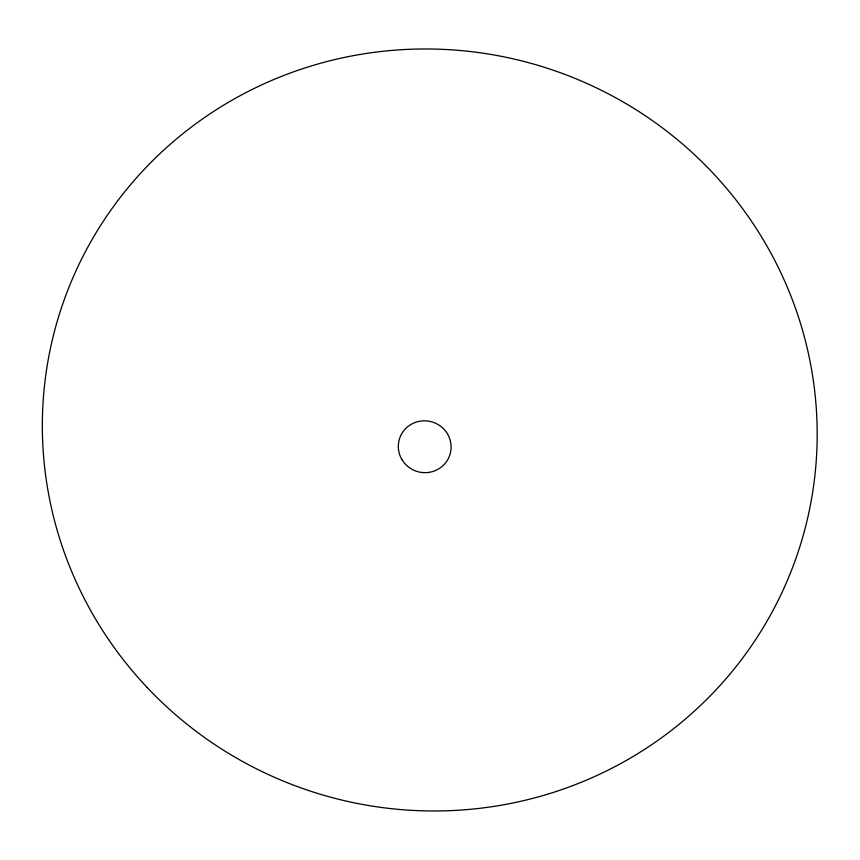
<?xml version="1.0" encoding="UTF-8"?>
<svg xmlns="http://www.w3.org/2000/svg" width="860" height="860" viewBox="0 0 860 860"><rect width="100%" height="100%" fill="white"/><g stroke="black" fill="none" stroke-linecap="round" stroke-linejoin="round"><path stroke-width="1.29" d="M147.178 687.516A388.053 380.346 16.8 0 0 800.574 544.369A388.053 380.346 16.8 0 0 341.527 58.05A388.053 380.346 16.8 0 0 147.178 687.516M402.007 459.702A26.434 25.875 16.8 0 0 447.705 459.713A26.434 25.875 16.8 0 0 424.399 420.819A26.434 25.875 16.8 0 0 402.007 459.702"/></g></svg>
